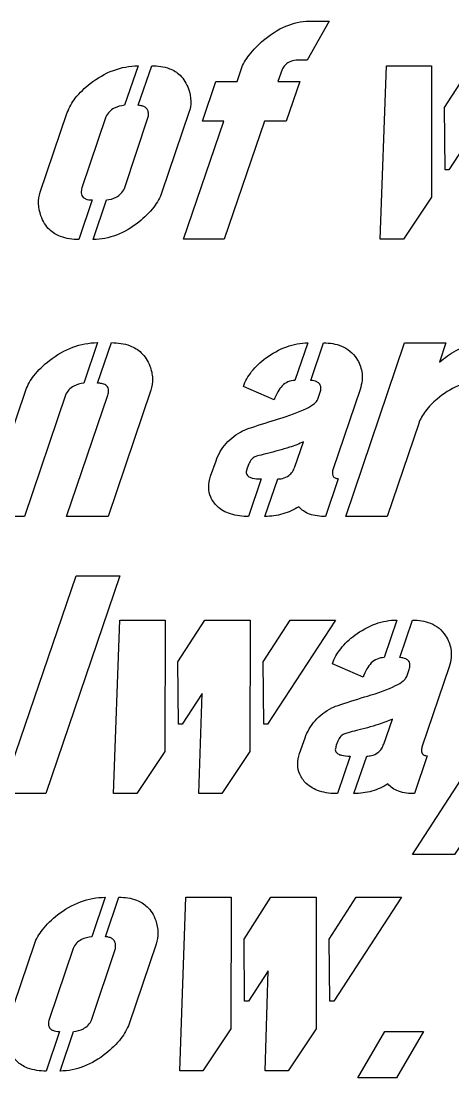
# Model space of a CAD drawing. Header units: inches. Extents: x 3.1 to 35.1, y -33.5 to 2.5.
# Drawn here: x 19.19 to 21.73, y -22.52 to -16.33 of the extents above; entities that cross this region are included whole.
import ezdxf

# ---------------------------------------------------------------- set-up
doc = ezdxf.new("R2010")
doc.units = ezdxf.units.IN
doc.header["$MEASUREMENT"] = 0

msp = doc.modelspace()

# ---------------------------------------------------------------- linework, layer by layer
for p, q in [((19.8789, -16.5885), (19.8002, -16.8206)), ((19.8802, -16.8206), (19.9589, -16.5885)), ((19.3052, -17.3302), (19.464, -16.8633)), ((19.6908, -16.8886), (19.5494, -17.3048)), ((19.7988, -17.3088), (19.9389, -16.8886)), ((20.1777, -16.8633), (20.019, -17.3302)), ((19.6107, -17.3755), (19.532, -17.6077)), ((19.6147, -17.6077), (19.6935, -17.3755)), ((19.6401, -18.2121), (19.56, -18.4496)), ((19.6414, -18.4496), (19.7228, -18.2121)), ((20.8741, -18.2135), (20.7994, -18.4336)), ((20.8928, -18.4336), (20.9675, -18.2135)), ((20.6766, -18.5483), (20.4965, -18.4696)), ((20.9328, -18.5443), (20.9475, -18.5029)), ((21.1809, -18.4869), (21.0235, -18.9525)), ((20.798, -18.9405), (20.8487, -18.7938)), ((20.3044, -18.9952), (20.3365, -18.9045)), ((20.6006, -19.0112), (20.5272, -19.2313)), ((20.6233, -19.2313), (20.698, -19.0112)), ((21.0528, -19.0099), (20.9781, -19.2313)), ((21.3964, -19.8385), (21.3217, -20.0586)), ((21.415, -20.0586), (21.4897, -19.8385)), ((21.1989, -20.1733), (21.0188, -20.0946)), ((21.4551, -20.1693), (21.4697, -20.1279)), ((21.7032, -20.1119), (21.5458, -20.5775)), ((21.3203, -20.5655), (21.371, -20.4188)), ((20.8267, -20.6202), (20.8587, -20.5295)), ((21.1229, -20.6362), (21.0495, -20.8563)), ((21.1456, -20.8563), (21.2203, -20.6362)), ((21.5751, -20.6349), (21.5004, -20.8563)), ((19.6861, -21.4635), (19.6074, -21.6956)), ((19.6874, -21.6956), (19.7662, -21.4635)), ((19.1125, -22.2052), (19.2712, -21.7383)), ((19.9849, -21.7383), (19.8262, -22.2052)), ((19.498, -21.7636), (19.3566, -22.1798)), ((19.6061, -22.1838), (19.7461, -21.7636)), ((19.418, -22.2505), (19.3393, -22.4827)), ((19.422, -22.4827), (19.5007, -22.2505))]:
    msp.add_line(p, q)
for points in [[(20.8821, -16.327), (21.0008, -16.327), (20.8701, -16.5564), (20.806, -16.5564)], [(20.7233, -16.6098), (20.6993, -16.6805), (20.8274, -16.6805), (20.7487, -16.9126), (20.6206, -16.9126), (20.3845, -17.6063), (20.1457, -17.6063), (20.3818, -16.9126), (20.2564, -16.9126), (20.3351, -16.6805), (20.4605, -16.6805), (20.4832, -16.6098)], [(21.5251, -18.687), (21.3397, -19.2313), (21.0969, -19.2313), (21.4424, -18.2135), (21.6852, -18.2135), (21.6478, -18.3269)], [(19.4533, -18.519), (19.2119, -19.2313), (18.9691, -19.2313), (19.2212, -18.4909)], [(19.9536, -18.4909), (19.7028, -19.2313), (19.46, -19.2313), (19.7015, -18.519)], [(20.5286, -18.9232), (20.5192, -18.9472), (20.5139, -18.9685)], [(21.0508, -20.5482), (21.0415, -20.5722), (21.0362, -20.5935)]]:
    msp.add_lwpolyline(points)
for points in [[(21.3357, -16.5885), (21.6011, -16.5885), (21.5998, -17.3595), (21.4357, -17.6063), (21.2996, -17.6063)], [(21.6772, -16.8339), (21.8346, -16.5885), (22.1001, -16.5885), (22.0987, -17.3595), (21.9346, -17.6063), (21.7999, -17.6063), (21.8186, -17.0194), (21.7025, -17.1981), (21.6798, -17.1981)], [(19.5154, -19.5783), (19.7715, -19.5783), (19.3379, -20.8563), (19.0805, -20.8563)], [(19.7715, -19.8385), (20.037, -19.8385), (20.0356, -20.6095), (19.8715, -20.8563), (19.7355, -20.8563)], [(20.113, -20.0839), (20.2704, -19.8385), (20.5359, -19.8385), (20.5346, -20.6095), (20.3705, -20.8563), (20.2357, -20.8563), (20.2544, -20.2694), (20.1384, -20.4481), (20.1157, -20.4481)], [(20.6119, -20.0839), (20.7707, -19.8385), (21.0362, -19.8385), (20.6386, -20.4481), (20.6159, -20.4481)], [(22.1594, -19.8385), (22.1274, -20.6309), (21.7352, -21.2139), (21.4897, -21.2139), (21.8673, -20.6282), (21.9033, -19.8385)], [(20.1597, -21.4635), (20.4252, -21.4635), (20.4238, -22.2345), (20.2598, -22.4813), (20.1237, -22.4813)], [(20.5012, -21.7089), (20.6586, -21.4635), (20.9241, -21.4635), (20.9228, -22.2345), (20.7587, -22.4813), (20.6239, -22.4813), (20.6426, -21.8944), (20.5266, -22.0731), (20.5039, -22.0731)], [(21.0001, -21.7089), (21.1589, -21.4635), (21.4244, -21.4635), (21.0268, -22.0731), (21.0041, -22.0731)], [(21.3257, -22.2505), (21.5524, -22.2505), (21.395, -22.5227), (21.1682, -22.5227)]]:
    msp.add_lwpolyline(points, close=True)
for points, knots in [([(20.6153, -16.439), (20.6549, -16.4055), (20.6988, -16.3765), (20.79, -16.3381), (20.8351, -16.3279), (20.8821, -16.327)], [0, 0, 0, 0, 0.395762, 0.395762, 0.7536368, 0.7536368, 0.7536368, 0.7536368]), ([(20.4832, -16.6098), (20.494, -16.5795), (20.5112, -16.5512), (20.5553, -16.4942), (20.585, -16.465), (20.6153, -16.439)], [0, 0, 0, 0, 0.2452932, 0.2452932, 0.5496354, 0.5496354, 0.5496354, 0.5496354]), ([(19.5987, -16.6925), (19.6401, -16.6605), (19.6851, -16.634), (19.7808, -16.5985), (19.8291, -16.5893), (19.8789, -16.5885)], [0, 0, 0, 0, 0.3985626, 0.3985626, 0.778081, 0.778081, 0.778081, 0.778081]), ([(19.9589, -16.5885), (19.9942, -16.5885), (20.0304, -16.593), (20.0864, -16.6146), (20.1072, -16.6273), (20.1362, -16.655), (20.1458, -16.667), (20.1626, -16.694), (20.1696, -16.709), (20.175, -16.7245)], [0, 0, 0, 0, 0.2689088, 0.2689088, 0.4572179, 0.4572179, 0.5745393, 0.5745393, 0.6998636, 0.6998636, 0.6998636, 0.6998636]), ([(20.806, -16.5564), (20.7915, -16.5578), (20.7774, -16.5615), (20.756, -16.5728), (20.7483, -16.5785), (20.7342, -16.5926), (20.7283, -16.6009), (20.7233, -16.6098)], [0, 0, 0, 0, 0.1111193, 0.1111193, 0.1850318, 0.1850318, 0.2627483, 0.2627483, 0.2627483, 0.2627483]), ([(19.464, -16.8633), (19.4743, -16.8327), (19.4911, -16.8046), (19.536, -16.7469), (19.5669, -16.7179), (19.5987, -16.6925)], [0, 0, 0, 0, 0.2461082, 0.2461082, 0.55703, 0.55703, 0.55703, 0.55703]), ([(20.175, -16.7245), (20.183, -16.7476), (20.1879, -16.7715), (20.1888, -16.819), (20.1853, -16.8415), (20.1777, -16.8633)], [0, 0, 0, 0, 0.1859529, 0.1859529, 0.3619187, 0.3619187, 0.3619187, 0.3619187]), ([(19.8002, -16.8206), (19.7792, -16.8226), (19.758, -16.8274), (19.7286, -16.8427), (19.7189, -16.8498), (19.7022, -16.8675), (19.6957, -16.8775), (19.6908, -16.8886)], [0, 0, 0, 0, 0.160242, 0.160242, 0.2527267, 0.2527267, 0.3450006, 0.3450006, 0.3450006, 0.3450006]), ([(19.9389, -16.8886), (19.9403, -16.8792), (19.9406, -16.8693), (19.9374, -16.854), (19.9352, -16.8483), (19.9286, -16.8387), (19.9247, -16.8349), (19.9149, -16.8283), (19.909, -16.8259), (19.8956, -16.8221), (19.8878, -16.821), (19.8802, -16.8206)], [0, 0, 0, 0, 0.072211, 0.072211, 0.1189479, 0.1189479, 0.1607822, 0.1607822, 0.2089887, 0.2089887, 0.2667635, 0.2667635, 0.2667635, 0.2667635]), ([(19.3092, -17.4676), (19.3013, -17.4446), (19.2963, -17.4208), (19.2949, -17.3739), (19.2981, -17.3517), (19.3052, -17.3302)], [0, 0, 0, 0, 0.1849979, 0.1849979, 0.3579647, 0.3579647, 0.3579647, 0.3579647]), ([(19.5494, -17.3048), (19.5468, -17.3137), (19.545, -17.3234), (19.5458, -17.3384), (19.547, -17.3439), (19.5514, -17.3534), (19.5543, -17.3571), (19.5618, -17.364), (19.5665, -17.3667), (19.5828, -17.3736), (19.5968, -17.3753), (19.6107, -17.3755)], [0, 0, 0, 0, 0.0704499, 0.0704499, 0.1135772, 0.1135772, 0.1499857, 0.1499857, 0.1909354, 0.1909354, 0.2848872, 0.2848872, 0.2848872, 0.2848872]), ([(19.6935, -17.3755), (19.7133, -17.3735), (19.7331, -17.3687), (19.7613, -17.3538), (19.7707, -17.3468), (19.7871, -17.3295), (19.7937, -17.3197), (19.7988, -17.3088)], [0, 0, 0, 0, 0.1521388, 0.1521388, 0.2423655, 0.2423655, 0.3335814, 0.3335814, 0.3335814, 0.3335814]), ([(20.019, -17.3302), (20.0086, -17.3617), (19.9918, -17.3906), (19.9464, -17.4496), (19.9152, -17.4791), (19.8829, -17.5049)], [0, 0, 0, 0, 0.2524055, 0.2524055, 0.5679557, 0.5679557, 0.5679557, 0.5679557]), ([(19.532, -17.6077), (19.4955, -17.6077), (19.458, -17.6031), (19.4002, -17.5809), (19.3789, -17.568), (19.349, -17.5396), (19.3391, -17.5272), (19.3218, -17.4992), (19.3148, -17.4837), (19.3092, -17.4676)], [0, 0, 0, 0, 0.2783594, 0.2783594, 0.4708585, 0.4708585, 0.592179, 0.592179, 0.7216749, 0.7216749, 0.7216749, 0.7216749]), ([(19.8829, -17.5049), (19.8433, -17.5366), (19.7999, -17.5632), (19.7081, -17.5983), (19.6622, -17.6072), (19.6147, -17.6077)], [0, 0, 0, 0, 0.3865927, 0.3865927, 0.7484413, 0.7484413, 0.7484413, 0.7484413]), ([(19.3599, -18.3162), (19.4017, -18.284), (19.4472, -18.2572), (19.5429, -18.2216), (19.5907, -18.2126), (19.6401, -18.2121)], [0, 0, 0, 0, 0.4017642, 0.4017642, 0.7778119, 0.7778119, 0.7778119, 0.7778119]), ([(19.7228, -18.2121), (19.7599, -18.2121), (19.7977, -18.2169), (19.8568, -18.2398), (19.8788, -18.2533), (19.9087, -18.282), (19.9182, -18.2937), (19.9352, -18.32), (19.9424, -18.3345), (19.9483, -18.3495)], [0, 0, 0, 0, 0.2823979, 0.2823979, 0.4822479, 0.4822479, 0.5978415, 0.5978415, 0.7206222, 0.7206222, 0.7206222, 0.7206222]), ([(20.6273, -18.3028), (20.6654, -18.2754), (20.7068, -18.2518), (20.7908, -18.2214), (20.8318, -18.2135), (20.8741, -18.2135)], [0, 0, 0, 0, 0.3581709, 0.3581709, 0.6801579, 0.6801579, 0.6801579, 0.6801579]), ([(20.9675, -18.2135), (21.003, -18.2135), (21.0389, -18.2183), (21.09, -18.2392), (21.1068, -18.249), (21.1372, -18.2742), (21.1501, -18.2889), (21.1609, -18.3055)], [0, 0, 0, 0, 0.2704772, 0.2704772, 0.4202529, 0.4202529, 0.5707972, 0.5707972, 0.5707972, 0.5707972]), ([(21.6478, -18.3269), (21.6772, -18.3001), (21.7092, -18.2772), (21.7792, -18.2397), (21.8161, -18.2258), (21.8546, -18.2161)], [0, 0, 0, 0, 0.3023699, 0.3023699, 0.6049017, 0.6049017, 0.6049017, 0.6049017]), ([(19.2212, -18.4909), (19.2312, -18.4605), (19.2475, -18.4325), (19.2932, -18.373), (19.3261, -18.3426), (19.3599, -18.3162)], [0, 0, 0, 0, 0.2441904, 0.2441904, 0.571882, 0.571882, 0.571882, 0.571882]), ([(20.4965, -18.4696), (20.5077, -18.4376), (20.5244, -18.4085), (20.5687, -18.352), (20.597, -18.3258), (20.6273, -18.3028)], [0, 0, 0, 0, 0.2577672, 0.2577672, 0.547389, 0.547389, 0.547389, 0.547389]), ([(21.1609, -18.3055), (21.1757, -18.3288), (21.1862, -18.354), (21.1939, -18.3984), (21.1945, -18.4156), (21.1911, -18.4514), (21.1869, -18.4694), (21.1809, -18.4869)], [0, 0, 0, 0, 0.2103492, 0.2103492, 0.3431692, 0.3431692, 0.4840903, 0.4840903, 0.4840903, 0.4840903]), ([(19.9483, -18.3495), (19.957, -18.3729), (19.9627, -18.3973), (19.9645, -18.4458), (19.9612, -18.4687), (19.9536, -18.4909)], [0, 0, 0, 0, 0.1903067, 0.1903067, 0.3696106, 0.3696106, 0.3696106, 0.3696106]), ([(19.56, -18.4496), (19.5397, -18.452), (19.5195, -18.4572), (19.491, -18.4729), (19.4815, -18.4801), (19.465, -18.4979), (19.4585, -18.5079), (19.4533, -18.519)], [0, 0, 0, 0, 0.1560635, 0.1560635, 0.2476513, 0.2476513, 0.3401971, 0.3401971, 0.3401971, 0.3401971]), ([(19.6588, -18.4509), (19.656, -18.4505), (19.6532, -18.4501), (19.6474, -18.4497), (19.6444, -18.4496), (19.6414, -18.4496)], [0, 0, 0, 0, 0.02131891, 0.02131891, 0.04418836, 0.04418836, 0.04418836, 0.04418836]), ([(19.7015, -18.519), (19.7043, -18.5108), (19.7064, -18.5017), (19.7063, -18.4877), (19.7054, -18.4825), (19.7016, -18.4734), (19.6991, -18.4697), (19.6923, -18.4629), (19.6879, -18.4601), (19.6757, -18.4543), (19.6671, -18.4522), (19.6588, -18.4509)], [0, 0, 0, 0, 0.0660233, 0.0660233, 0.1066, 0.1066, 0.1410144, 0.1410144, 0.1800168, 0.1800168, 0.2438574, 0.2438574, 0.2438574, 0.2438574]), ([(20.7994, -18.4336), (20.7852, -18.4338), (20.7714, -18.4365), (20.7459, -18.4477), (20.7348, -18.4555), (20.7145, -18.4754), (20.7058, -18.4875), (20.6896, -18.5153), (20.6825, -18.5318), (20.6766, -18.5483)], [0, 0, 0, 0, 0.1082842, 0.1082842, 0.2126641, 0.2126641, 0.3247019, 0.3247019, 0.4579304, 0.4579304, 0.4579304, 0.4579304]), ([(20.9475, -18.5029), (20.9501, -18.4946), (20.952, -18.4854), (20.9515, -18.4711), (20.9504, -18.4658), (20.9462, -18.4566), (20.9436, -18.4529), (20.9363, -18.446), (20.9317, -18.4432), (20.9168, -18.4366), (20.9049, -18.4344), (20.8928, -18.4336)], [0, 0, 0, 0, 0.0670115, 0.0670115, 0.1084785, 0.1084785, 0.1439244, 0.1439244, 0.1846081, 0.1846081, 0.2673531, 0.2673531, 0.2673531, 0.2673531]), ([(21.8613, -18.4443), (21.8251, -18.4447), (21.7903, -18.4524), (21.7116, -18.4838), (21.6702, -18.5116), (21.6332, -18.543)], [0, 0, 0, 0, 0.2753079, 0.2753079, 0.6454451, 0.6454451, 0.6454451, 0.6454451]), ([(20.7033, -18.659), (20.7607, -18.6414), (20.8223, -18.6202), (20.8838, -18.5895), (20.9, -18.5801), (20.9172, -18.5661), (20.9219, -18.5617), (20.9287, -18.5531), (20.9313, -18.5489), (20.9328, -18.5443)], [0, 0, 0, 0, 0.4575405, 0.4575405, 0.623446, 0.623446, 0.6869068, 0.6869068, 0.7367011, 0.7367011, 0.7367011, 0.7367011]), ([(21.6332, -18.543), (21.6081, -18.564), (21.5844, -18.5875), (21.548, -18.6361), (21.5341, -18.6605), (21.5251, -18.687)], [0, 0, 0, 0, 0.2487959, 0.2487959, 0.462033, 0.462033, 0.462033, 0.462033]), ([(20.4925, -18.7284), (20.5027, -18.7236), (20.5263, -18.7154), (20.5918, -18.6934), (20.6581, -18.6729), (20.7033, -18.659)], [0, 0, 0, 0, 0.0857927, 0.0857927, 0.2915794, 0.2915794, 0.2915794, 0.2915794]), ([(20.3365, -18.9045), (20.3497, -18.8671), (20.3692, -18.8334), (20.423, -18.7728), (20.4561, -18.7481), (20.4925, -18.7284)], [0, 0, 0, 0, 0.3020935, 0.3020935, 0.6177675, 0.6177675, 0.6177675, 0.6177675]), ([(20.8487, -18.7938), (20.8258, -18.8052), (20.7954, -18.8162), (20.7258, -18.8387), (20.6795, -18.8512), (20.638, -18.8618)], [0, 0, 0, 0, 0.1950063, 0.1950063, 0.4726601, 0.4726601, 0.4726601, 0.4726601]), ([(20.5646, -18.8818), (20.5574, -18.885), (20.5511, -18.8895), (20.5381, -18.9031), (20.5326, -18.9129), (20.5286, -18.9232)], [0, 0, 0, 0, 0.0598078, 0.0598078, 0.1438341, 0.1438341, 0.1438341, 0.1438341]), ([(20.638, -18.8618), (20.623, -18.8654), (20.604, -18.87), (20.5786, -18.877), (20.5692, -18.8798), (20.5646, -18.8818)], [0, 0, 0, 0, 0.1174542, 0.1174542, 0.1978985, 0.1978985, 0.1978985, 0.1978985]), ([(20.726, -19.0086), (20.7397, -19.0049), (20.7527, -18.9991), (20.772, -18.9844), (20.7787, -18.9772), (20.7903, -18.9602), (20.7948, -18.9506), (20.798, -18.9405)], [0, 0, 0, 0, 0.1084096, 0.1084096, 0.184593, 0.184593, 0.2652402, 0.2652402, 0.2652402, 0.2652402]), ([(21.0235, -18.9525), (21.021, -18.9602), (21.019, -18.9687), (21.0187, -18.9814), (21.0192, -18.9862), (21.0221, -18.9938), (21.0238, -18.9967), (21.0285, -19.0017), (21.0313, -19.0037), (21.04, -19.008), (21.0466, -19.0093), (21.0528, -19.0099)], [0, 0, 0, 0, 0.0612105, 0.0612105, 0.0967861, 0.0967861, 0.1229023, 0.1229023, 0.1489296, 0.1489296, 0.1968541, 0.1968541, 0.1968541, 0.1968541]), ([(20.3431, -19.1713), (20.3272, -19.1556), (20.3139, -19.1377), (20.2975, -19.0994), (20.2937, -19.0808), (20.2929, -19.039), (20.2973, -19.0166), (20.3044, -18.9952)], [0, 0, 0, 0, 0.1705134, 0.1705134, 0.3175189, 0.3175189, 0.489363, 0.489363, 0.489363, 0.489363]), ([(20.5139, -18.9685), (20.5135, -18.9727), (20.5138, -18.9769), (20.516, -18.9844), (20.5177, -18.9875), (20.5226, -18.9935), (20.5259, -18.9961), (20.5354, -19.0019), (20.5425, -19.0044), (20.5644, -19.01), (20.5827, -19.0112), (20.6006, -19.0112)], [0, 0, 0, 0, 0.0320808, 0.0320808, 0.0595447, 0.0595447, 0.0911432, 0.0911432, 0.144586, 0.144586, 0.2640905, 0.2640905, 0.2640905, 0.2640905]), ([(20.698, -19.0112), (20.7026, -19.0112), (20.7071, -19.011), (20.7165, -19.0101), (20.7213, -19.0094), (20.726, -19.0086)], [0, 0, 0, 0, 0.03478161, 0.03478161, 0.07155543, 0.07155543, 0.07155543, 0.07155543]), ([(20.5272, -19.2313), (20.4916, -19.2313), (20.4551, -19.2274), (20.4064, -19.2115), (20.3921, -19.2053), (20.3658, -19.1902), (20.3539, -19.1814), (20.3431, -19.1713)], [0, 0, 0, 0, 0.2713174, 0.2713174, 0.3897112, 0.3897112, 0.5025324, 0.5025324, 0.5025324, 0.5025324]), ([(20.8221, -19.174), (20.7928, -19.1926), (20.7616, -19.2067), (20.6941, -19.2262), (20.6589, -19.2309), (20.6233, -19.2313)], [0, 0, 0, 0, 0.2639061, 0.2639061, 0.535518, 0.535518, 0.535518, 0.535518]), ([(20.9781, -19.2313), (20.9468, -19.2313), (20.9139, -19.2278), (20.872, -19.2124), (20.8602, -19.2066), (20.839, -19.192), (20.8299, -19.1836), (20.8221, -19.174)], [0, 0, 0, 0, 0.2385283, 0.2385283, 0.3389766, 0.3389766, 0.4338579, 0.4338579, 0.4338579, 0.4338579]), ([(21.1496, -19.9278), (21.1877, -19.9004), (21.2291, -19.8768), (21.313, -19.8464), (21.3541, -19.8385), (21.3964, -19.8385)], [0, 0, 0, 0, 0.3581709, 0.3581709, 0.6801579, 0.6801579, 0.6801579, 0.6801579]), ([(21.4897, -19.8385), (21.5252, -19.8385), (21.5612, -19.8433), (21.6123, -19.8642), (21.6291, -19.874), (21.6595, -19.8992), (21.6724, -19.9139), (21.6832, -19.9305)], [0, 0, 0, 0, 0.2704772, 0.2704772, 0.4202529, 0.4202529, 0.5707972, 0.5707972, 0.5707972, 0.5707972]), ([(21.0188, -20.0946), (21.0299, -20.0626), (21.0466, -20.0335), (21.091, -19.977), (21.1193, -19.9508), (21.1496, -19.9278)], [0, 0, 0, 0, 0.2577672, 0.2577672, 0.547389, 0.547389, 0.547389, 0.547389]), ([(21.6832, -19.9305), (21.698, -19.9538), (21.7085, -19.979), (21.7162, -20.0234), (21.7168, -20.0406), (21.7134, -20.0764), (21.7092, -20.0944), (21.7032, -20.1119)], [0, 0, 0, 0, 0.2103492, 0.2103492, 0.3431692, 0.3431692, 0.4840903, 0.4840903, 0.4840903, 0.4840903]), ([(21.3217, -20.0586), (21.3074, -20.0588), (21.2937, -20.0615), (21.2681, -20.0727), (21.2571, -20.0805), (21.2368, -20.1004), (21.228, -20.1125), (21.2119, -20.1403), (21.2047, -20.1568), (21.1989, -20.1733)], [0, 0, 0, 0, 0.1082842, 0.1082842, 0.2126641, 0.2126641, 0.3247019, 0.3247019, 0.4579304, 0.4579304, 0.4579304, 0.4579304]), ([(21.4697, -20.1279), (21.4724, -20.1196), (21.4742, -20.1104), (21.4737, -20.0961), (21.4727, -20.0908), (21.4685, -20.0816), (21.4658, -20.0779), (21.4586, -20.071), (21.454, -20.0682), (21.4391, -20.0616), (21.4272, -20.0594), (21.415, -20.0586)], [0, 0, 0, 0, 0.0670115, 0.0670115, 0.1084785, 0.1084785, 0.1439244, 0.1439244, 0.1846081, 0.1846081, 0.2673531, 0.2673531, 0.2673531, 0.2673531]), ([(21.2256, -20.284), (21.283, -20.2664), (21.3446, -20.2452), (21.406, -20.2145), (21.4223, -20.2051), (21.4395, -20.1911), (21.4442, -20.1867), (21.451, -20.1781), (21.4536, -20.1739), (21.4551, -20.1693)], [0, 0, 0, 0, 0.4575405, 0.4575405, 0.623446, 0.623446, 0.6869068, 0.6869068, 0.7367011, 0.7367011, 0.7367011, 0.7367011]), ([(21.0148, -20.3534), (21.025, -20.3486), (21.0486, -20.3404), (21.1141, -20.3184), (21.1803, -20.2979), (21.2256, -20.284)], [0, 0, 0, 0, 0.0857927, 0.0857927, 0.2915794, 0.2915794, 0.2915794, 0.2915794]), ([(20.8587, -20.5295), (20.8719, -20.4921), (20.8915, -20.4584), (20.9452, -20.3978), (20.9784, -20.3731), (21.0148, -20.3534)], [0, 0, 0, 0, 0.3020935, 0.3020935, 0.6177675, 0.6177675, 0.6177675, 0.6177675]), ([(21.371, -20.4188), (21.3481, -20.4302), (21.3177, -20.4412), (21.2481, -20.4637), (21.2017, -20.4762), (21.1602, -20.4868)], [0, 0, 0, 0, 0.1950063, 0.1950063, 0.4726601, 0.4726601, 0.4726601, 0.4726601]), ([(21.0869, -20.5068), (21.0797, -20.51), (21.0734, -20.5145), (21.0604, -20.5281), (21.0549, -20.5379), (21.0508, -20.5482)], [0, 0, 0, 0, 0.0598078, 0.0598078, 0.1438341, 0.1438341, 0.1438341, 0.1438341]), ([(21.1602, -20.4868), (21.1452, -20.4904), (21.1263, -20.495), (21.1009, -20.502), (21.0915, -20.5048), (21.0869, -20.5068)], [0, 0, 0, 0, 0.1174542, 0.1174542, 0.1978985, 0.1978985, 0.1978985, 0.1978985]), ([(21.2483, -20.6336), (21.262, -20.6299), (21.275, -20.6241), (21.2942, -20.6094), (21.301, -20.6022), (21.3126, -20.5852), (21.317, -20.5756), (21.3203, -20.5655)], [0, 0, 0, 0, 0.1084096, 0.1084096, 0.184593, 0.184593, 0.2652402, 0.2652402, 0.2652402, 0.2652402]), ([(20.8654, -20.7963), (20.8494, -20.7806), (20.8362, -20.7627), (20.8198, -20.7244), (20.8159, -20.7058), (20.8152, -20.664), (20.8196, -20.6416), (20.8267, -20.6202)], [0, 0, 0, 0, 0.1705134, 0.1705134, 0.3175189, 0.3175189, 0.489363, 0.489363, 0.489363, 0.489363]), ([(21.0362, -20.5935), (21.0358, -20.5977), (21.036, -20.6019), (21.0383, -20.6094), (21.04, -20.6125), (21.0449, -20.6185), (21.0482, -20.6211), (21.0577, -20.6269), (21.0648, -20.6294), (21.0867, -20.635), (21.105, -20.6362), (21.1229, -20.6362)], [0, 0, 0, 0, 0.0320808, 0.0320808, 0.0595447, 0.0595447, 0.0911432, 0.0911432, 0.144586, 0.144586, 0.2640905, 0.2640905, 0.2640905, 0.2640905]), ([(21.5458, -20.5775), (21.5433, -20.5852), (21.5413, -20.5937), (21.541, -20.6064), (21.5415, -20.6112), (21.5443, -20.6188), (21.5461, -20.6217), (21.5508, -20.6267), (21.5535, -20.6287), (21.5623, -20.633), (21.5688, -20.6343), (21.5751, -20.6349)], [0, 0, 0, 0, 0.0612105, 0.0612105, 0.0967861, 0.0967861, 0.1229023, 0.1229023, 0.1489296, 0.1489296, 0.1968541, 0.1968541, 0.1968541, 0.1968541]), ([(21.2203, -20.6362), (21.2248, -20.6362), (21.2294, -20.636), (21.2387, -20.6351), (21.2435, -20.6344), (21.2483, -20.6336)], [0, 0, 0, 0, 0.03478161, 0.03478161, 0.07155543, 0.07155543, 0.07155543, 0.07155543]), ([(21.0495, -20.8563), (21.0139, -20.8563), (20.9773, -20.8524), (20.9287, -20.8365), (20.9144, -20.8303), (20.8881, -20.8152), (20.8762, -20.8064), (20.8654, -20.7963)], [0, 0, 0, 0, 0.2713174, 0.2713174, 0.3897112, 0.3897112, 0.5025324, 0.5025324, 0.5025324, 0.5025324]), ([(21.3443, -20.799), (21.3151, -20.8176), (21.2839, -20.8317), (21.2164, -20.8512), (21.1812, -20.8559), (21.1456, -20.8563)], [0, 0, 0, 0, 0.2639061, 0.2639061, 0.535518, 0.535518, 0.535518, 0.535518]), ([(21.5004, -20.8563), (21.4691, -20.8563), (21.4361, -20.8528), (21.3943, -20.8374), (21.3825, -20.8316), (21.3613, -20.817), (21.3522, -20.8086), (21.3443, -20.799)], [0, 0, 0, 0, 0.2385283, 0.2385283, 0.3389766, 0.3389766, 0.4338579, 0.4338579, 0.4338579, 0.4338579]), ([(19.406, -21.5675), (19.4473, -21.5355), (19.4923, -21.509), (19.5881, -21.4735), (19.6363, -21.4644), (19.6861, -21.4635)], [0, 0, 0, 0, 0.3985626, 0.3985626, 0.778081, 0.778081, 0.778081, 0.778081]), ([(19.7662, -21.4635), (19.8014, -21.4635), (19.8376, -21.468), (19.8936, -21.4896), (19.9144, -21.5023), (19.9434, -21.53), (19.953, -21.542), (19.9699, -21.569), (19.9768, -21.584), (19.9823, -21.5995)], [0, 0, 0, 0, 0.2689088, 0.2689088, 0.4572179, 0.4572179, 0.5745393, 0.5745393, 0.6998636, 0.6998636, 0.6998636, 0.6998636]), ([(19.2712, -21.7383), (19.2816, -21.7077), (19.2983, -21.6796), (19.3432, -21.6219), (19.3741, -21.5929), (19.406, -21.5675)], [0, 0, 0, 0, 0.2461082, 0.2461082, 0.55703, 0.55703, 0.55703, 0.55703]), ([(19.9823, -21.5995), (19.9902, -21.6226), (19.9951, -21.6465), (19.9961, -21.694), (19.9925, -21.7165), (19.9849, -21.7383)], [0, 0, 0, 0, 0.1859529, 0.1859529, 0.3619187, 0.3619187, 0.3619187, 0.3619187]), ([(19.6074, -21.6956), (19.5865, -21.6976), (19.5653, -21.7024), (19.5358, -21.7177), (19.5261, -21.7248), (19.5094, -21.7425), (19.5029, -21.7525), (19.498, -21.7636)], [0, 0, 0, 0, 0.160242, 0.160242, 0.2527267, 0.2527267, 0.3450006, 0.3450006, 0.3450006, 0.3450006]), ([(19.7461, -21.7636), (19.7475, -21.7542), (19.7479, -21.7443), (19.7446, -21.729), (19.7424, -21.7233), (19.7358, -21.7137), (19.7319, -21.7099), (19.7221, -21.7033), (19.7162, -21.7009), (19.7028, -21.6971), (19.695, -21.696), (19.6874, -21.6956)], [0, 0, 0, 0, 0.072211, 0.072211, 0.1189479, 0.1189479, 0.1607822, 0.1607822, 0.2089887, 0.2089887, 0.2667635, 0.2667635, 0.2667635, 0.2667635]), ([(19.3566, -22.1798), (19.354, -22.1887), (19.3522, -22.1984), (19.353, -22.2134), (19.3542, -22.2189), (19.3587, -22.2284), (19.3615, -22.2321), (19.369, -22.239), (19.3737, -22.2417), (19.3901, -22.2486), (19.404, -22.2503), (19.418, -22.2505)], [0, 0, 0, 0, 0.0704499, 0.0704499, 0.1135772, 0.1135772, 0.1499857, 0.1499857, 0.1909354, 0.1909354, 0.2848872, 0.2848872, 0.2848872, 0.2848872]), ([(19.5007, -22.2505), (19.5205, -22.2485), (19.5404, -22.2437), (19.5685, -22.2288), (19.5779, -22.2218), (19.5943, -22.2045), (19.6009, -22.1947), (19.6061, -22.1838)], [0, 0, 0, 0, 0.1521388, 0.1521388, 0.2423655, 0.2423655, 0.3335814, 0.3335814, 0.3335814, 0.3335814]), ([(19.8262, -22.2052), (19.8159, -22.2367), (19.799, -22.2656), (19.7536, -22.3246), (19.7224, -22.3541), (19.6901, -22.3799)], [0, 0, 0, 0, 0.2524055, 0.2524055, 0.5679557, 0.5679557, 0.5679557, 0.5679557]), ([(19.3393, -22.4827), (19.3027, -22.4827), (19.2652, -22.4781), (19.2074, -22.4559), (19.1861, -22.443), (19.1563, -22.4146), (19.1464, -22.4022), (19.129, -22.3742), (19.122, -22.3587), (19.1165, -22.3426)], [0, 0, 0, 0, 0.2783594, 0.2783594, 0.4708585, 0.4708585, 0.592179, 0.592179, 0.7216749, 0.7216749, 0.7216749, 0.7216749]), ([(19.6901, -22.3799), (19.6505, -22.4116), (19.6071, -22.4382), (19.5154, -22.4733), (19.4695, -22.4822), (19.422, -22.4827)], [0, 0, 0, 0, 0.3865927, 0.3865927, 0.7484413, 0.7484413, 0.7484413, 0.7484413])]:
    msp.add_open_spline(points, degree=3, knots=knots)

doc.saveas('drawing.dxf')
